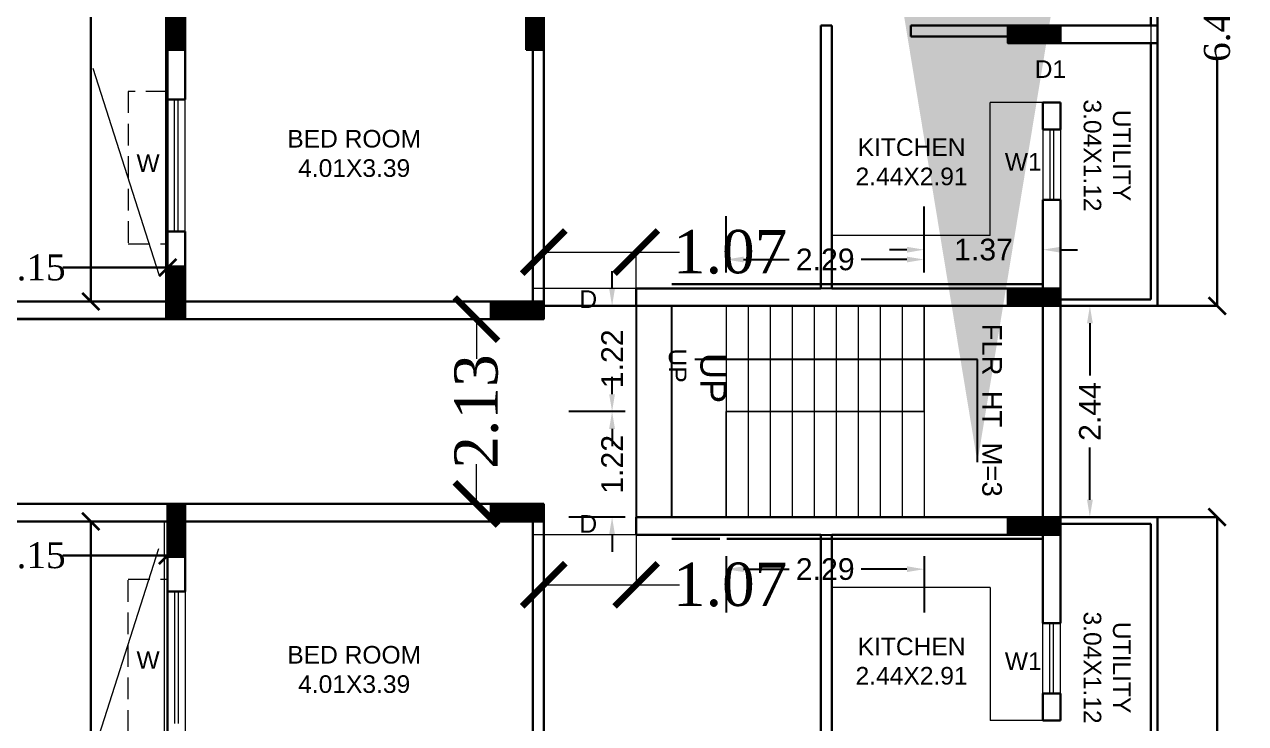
# Model space of a CAD drawing. Header units: metres. Extents: x 0 to 63445, y 32361 to 32804.
# Drawn here: x 63221.19 to 63235.29, y 32631.1 to 32639.18 of the extents above; entities that cross this region are included whole.
import ezdxf

# ---------------------------------------------------------------- set-up
doc = ezdxf.new("R2010")
doc.units = ezdxf.units.M
doc.header["$MEASUREMENT"] = 0
doc.header["$PDMODE"] = 34
doc.header["$PDSIZE"] = -10
for name, pattern in [('CONTINULUS', [0]), ('DASHED', [0.75, 0.5, -0.25]), ('DASHED2', [0.375, 0.25, -0.125])]:
    doc.linetypes.add(name, pattern=pattern)
doc.layers.get('0').update_dxf_attribs({"lineweight": 25})
for name, color, linetype, lineweight in [('BLK_1_FLR_4_BLT_UP_AREA', 14, 'DASHED', 9), ('BLK_1_FLR_4_BLT_UP_AREA_DEDUCT', 41, 'DASHED', 9), ('BLK_1_FLR_4_EXIT_WIDTH_DOOR', 7, 'Continuous', 0), ('BLK_1_FLR_4_EXIT_WIDTH_STAIR', 7, 'Continuous', 0), ('BLK_1_FLR_4_STAIR_2_FLIGHT_1', 7, 'Continuous', 0), ('BLK_1_FLR_4_STAIR_2_FLIGHT_2', 7, 'Continuous', 0), ('BLK_1_FLR_4_STAIR_2_LANDING_1', 7, 'Continuous', 0), ('BLK_1_FLR_4_UNITFA', 7, 'Continuous', 0), ('COLUMN', 1, 'Continuous', 30), ('elev', 252, 'Continuous', 20), ('hatch', 251, 'Continuous', 20), ('STEPS', 114, 'Continuous', 20), ('TEXT-2', 65, 'Continuous', 18), ('wall', 7, 'Continuous', 30), ('window', 154, 'Continuous', 9)]:
    doc.layers.add(name, color=color, linetype=linetype, lineweight=lineweight)
doc.layers.add('BLK_1_FLR_4_STAIR_2', color=7, linetype='Continuous', true_color=0xffffff, plot=False)
doc.layers.add('text', color=65, linetype='Continuous')
doc.styles.add('AutoDCRFont', font='arial.ttf')
doc.styles.add('PreDCRFont', font='arial.ttf', dxfattribs={"height": 0.25})
doc.styles.add('small int', font='arial.ttf', dxfattribs={"height": 18})
doc.styles.get("Standard").update_dxf_attribs({"font": 'arial.ttf', "height": 0.4})
doc.styles.add('style2', font='arial.ttf', dxfattribs={"height": 0.25})
doc.styles.add('TNR', font='times.ttf', dxfattribs={"height": 0.5})
doc.dimstyles.new('ARCHANA', dxfattribs={"dimscale": 0, "dimtxt": 0.5, "dimasz": 0.5, "dimexe": 0, "dimexo": 0, "dimgap": 0, "dimtad": 0, "dimzin": 0, "dimdsep": 46, "dimtxsty": 'TNR', "dimblk": 'ARCHTICK', "dimcen": 0.09, "dimclrd": 36, "dimclre": 36, "dimclrt": 7, "dimadec": 0, "dimazin": 0, "dimtfac": 1, "dimtofl": 0, "dimtmove": 0, "dimatfit": 3, "dimldrblk": 'ARCHTICK', "dimfxl": 1, "dimfrac": 2, "dimtolj": 1, "dimtzin": 0, "dimlwd": -1, "dimlwe": -1, "dimarcsym": 0})
doc.dimstyles.new('Copy of Standard2', dxfattribs={"dimtxt": 0.25, "dimasz": 0.2, "dimexe": 0.5, "dimexo": 0.3, "dimgap": 0.09, "dimtad": 0, "dimtoh": 1, "dimzin": 0, "dimdsep": 46, "dimtxsty": 'PreDCRFont', "dimcen": 0.025, "dimdle": 0.1, "dimadec": 0, "dimazin": 0, "dimtfac": 1, "dimtofl": 0, "dimtmove": 2, "dimatfit": 3, "dimfxl": 0.18, "dimtolj": 1, "dimtzin": 0, "dimarcsym": 0})
doc.dimstyles.new('STD', dxfattribs={"dimtxt": 10, "dimasz": 10, "dimexe": 0, "dimexo": 0, "dimgap": 0.09, "dimtad": 0, "dimdec": 0, "dimzin": 0, "dimdsep": 46, "dimlunit": 4, "dimtxsty": 'small int', "dimcen": 0.09, "dimclrd": 75, "dimclre": 75, "dimadec": 0, "dimazin": 0, "dimtfac": 1, "dimtdec": 0, "dimtofl": 0, "dimtmove": 0, "dimatfit": 3, "dimfxl": 1, "dimtolj": 1, "dimtzin": 0, "dimarcsym": 0})

# ---------------------------------------------------------------- blocks, each defined once
blk = doc.blocks.new('*D445')
at = {"layer": 'BLK_1_FLR_4_STAIR_2_FLIGHT_1', "color": 0, "linetype": 'Continuous', "lineweight": -2, "transparency": 16777216}
for p, q in [((63229.296, 32636.31), (63229.296, 32636.96)), ((63231.582, 32636.31), (63231.582, 32636.96)), ((63229.496, 32636.46), (63230.022, 32636.46)), ((63231.382, 32636.46), (63230.856, 32636.46))]:
    blk.add_line(p, q, dxfattribs=at)
at = {"layer": 'BLK_1_FLR_4_STAIR_2_FLIGHT_1', "color": 0, "linetype": 'Continuous', "transparency": 16777216}
for points in [[(63229.496, 32636.494), (63229.496, 32636.427), (63229.296, 32636.46)], [(63231.382, 32636.494), (63231.382, 32636.427), (63231.582, 32636.46)]]:
    blk.add_solid(points, dxfattribs=at)
at = {"layer": 'Defpoints', "color": 0, "linetype": 'Continuous', "transparency": 16777216}
for p in [(63229.296, 32636.46), (63229.296, 32635.924), (63231.582, 32635.924)]:
    blk.add_point(p, dxfattribs=at)
at = {"layer": 'BLK_1_FLR_4_STAIR_2_FLIGHT_1', "color": 0, "linetype": 'Continuous', "transparency": 16777216, "insert": (63230.439, 32636.46), "char_height": 0.25, "attachment_point": 5, "style": 'PreDCRFont'}
blk.add_mtext('\\A1;2.29', dxfattribs=at)
blk = doc.blocks.new('*D446')
at = {"layer": 'BLK_1_FLR_4_STAIR_2_FLIGHT_1', "color": 0, "linetype": 'Continuous', "lineweight": -2, "transparency": 16777216}
for p, q in [((63227.977, 32636.124), (63227.977, 32636.324)), ((63228.127, 32635.924), (63227.477, 32635.924)), ((63228.127, 32634.705), (63227.477, 32634.705)), ((63227.977, 32634.505), (63227.977, 32634.305))]:
    blk.add_line(p, q, dxfattribs=at)
at = {"layer": 'BLK_1_FLR_4_STAIR_2_FLIGHT_1', "color": 0, "linetype": 'Continuous', "transparency": 16777216}
for points in [[(63227.943, 32636.124), (63228.01, 32636.124), (63227.977, 32635.924)], [(63227.943, 32634.505), (63228.01, 32634.505), (63227.977, 32634.705)]]:
    blk.add_solid(points, dxfattribs=at)
at = {"layer": 'Defpoints', "color": 0, "linetype": 'Continuous', "transparency": 16777216}
for p in [(63229.296, 32635.924), (63227.977, 32634.705), (63229.296, 32634.705)]:
    blk.add_point(p, dxfattribs=at)
at = {"layer": 'BLK_1_FLR_4_STAIR_2_FLIGHT_1', "color": 0, "linetype": 'Continuous', "transparency": 16777216, "insert": (63227.977, 32635.314), "char_height": 0.25, "attachment_point": 5, "rotation": 90, "style": 'PreDCRFont'}
blk.add_mtext('\\A1;1.22', dxfattribs=at)
blk = doc.blocks.new('*D447')
at = {"layer": 'BLK_1_FLR_4_STAIR_2_FLIGHT_2', "color": 0, "linetype": 'Continuous', "lineweight": -2, "transparency": 16777216}
for p, q in [((63229.296, 32633.034), (63229.296, 32632.384)), ((63231.582, 32633.034), (63231.582, 32632.384)), ((63229.496, 32632.884), (63230.022, 32632.884)), ((63231.382, 32632.884), (63230.856, 32632.884))]:
    blk.add_line(p, q, dxfattribs=at)
at = {"layer": 'BLK_1_FLR_4_STAIR_2_FLIGHT_2', "color": 0, "linetype": 'Continuous', "transparency": 16777216}
for points in [[(63229.496, 32632.918), (63229.496, 32632.851), (63229.296, 32632.884)], [(63231.382, 32632.918), (63231.382, 32632.851), (63231.582, 32632.884)]]:
    blk.add_solid(points, dxfattribs=at)
at = {"layer": 'Defpoints', "color": 0, "linetype": 'Continuous', "transparency": 16777216}
for p in [(63229.296, 32633.486), (63231.582, 32633.486), (63229.296, 32632.884)]:
    blk.add_point(p, dxfattribs=at)
at = {"layer": 'BLK_1_FLR_4_STAIR_2_FLIGHT_2', "color": 0, "linetype": 'Continuous', "transparency": 16777216, "insert": (63230.439, 32632.884), "char_height": 0.25, "attachment_point": 5, "style": 'PreDCRFont'}
blk.add_mtext('\\A1;2.29', dxfattribs=at)
blk = doc.blocks.new('*D448')
at = {"layer": 'BLK_1_FLR_4_STAIR_2_FLIGHT_2', "color": 0, "linetype": 'Continuous', "lineweight": -2, "transparency": 16777216}
for p, q in [((63227.977, 32634.905), (63227.977, 32635.105)), ((63228.127, 32634.705), (63227.477, 32634.705)), ((63228.127, 32633.486), (63227.477, 32633.486)), ((63227.977, 32633.286), (63227.977, 32633.086))]:
    blk.add_line(p, q, dxfattribs=at)
at = {"layer": 'BLK_1_FLR_4_STAIR_2_FLIGHT_2', "color": 0, "linetype": 'Continuous', "transparency": 16777216}
for points in [[(63227.943, 32634.905), (63228.01, 32634.905), (63227.977, 32634.705)], [(63227.943, 32633.286), (63228.01, 32633.286), (63227.977, 32633.486)]]:
    blk.add_solid(points, dxfattribs=at)
at = {"layer": 'Defpoints', "color": 0, "linetype": 'Continuous', "transparency": 16777216}
for p in [(63229.296, 32634.705), (63227.977, 32633.486), (63228.696, 32633.486)]:
    blk.add_point(p, dxfattribs=at)
at = {"layer": 'BLK_1_FLR_4_STAIR_2_FLIGHT_2', "color": 0, "linetype": 'Continuous', "transparency": 16777216, "insert": (63227.977, 32634.095), "char_height": 0.25, "attachment_point": 5, "rotation": 90, "style": 'PreDCRFont'}
blk.add_mtext('\\A1;1.22', dxfattribs=at)
blk = doc.blocks.new('*D449')
at = {"layer": 'BLK_1_FLR_4_STAIR_2_LANDING_1', "color": 0, "lineweight": -2, "transparency": 16777216}
for p, q in [((63231.582, 32636.424), (63231.582, 32637.074)), ((63232.954, 32636.424), (63232.954, 32637.074)), ((63231.382, 32636.574), (63231.182, 32636.574)), ((63233.154, 32636.574), (63233.354, 32636.574))]:
    blk.add_line(p, q, dxfattribs=at)
at = {"layer": 'BLK_1_FLR_4_STAIR_2_LANDING_1', "color": 0, "transparency": 16777216}
for points in [[(63231.382, 32636.607), (63231.382, 32636.54), (63231.582, 32636.574)], [(63233.154, 32636.607), (63233.154, 32636.54), (63232.954, 32636.574)]]:
    blk.add_solid(points, dxfattribs=at)
at = {"layer": 'Defpoints', "color": 0, "transparency": 16777216}
for p in [(63232.954, 32636.574), (63231.582, 32635.924), (63232.954, 32635.924)]:
    blk.add_point(p, dxfattribs=at)
at = {"layer": 'BLK_1_FLR_4_STAIR_2_LANDING_1', "color": 0, "transparency": 16777216, "insert": (63232.268, 32636.574), "char_height": 0.25, "attachment_point": 5, "style": 'PreDCRFont'}
blk.add_mtext('\\A1;1.37', dxfattribs=at)
blk = doc.blocks.new('*D450')
at = {"layer": 'BLK_1_FLR_4_STAIR_2_LANDING_1', "color": 0, "lineweight": -2, "transparency": 16777216}
for p, q in [((63233.346, 32635.924), (63233.996, 32635.924)), ((63233.496, 32635.724), (63233.496, 32635.121)), ((63233.496, 32633.686), (63233.496, 32634.289)), ((63233.346, 32633.486), (63233.996, 32633.486))]:
    blk.add_line(p, q, dxfattribs=at)
at = {"layer": 'BLK_1_FLR_4_STAIR_2_LANDING_1', "color": 0, "transparency": 16777216}
for points in [[(63233.463, 32635.724), (63233.53, 32635.724), (63233.496, 32635.924)], [(63233.463, 32633.686), (63233.53, 32633.686), (63233.496, 32633.486)]]:
    blk.add_solid(points, dxfattribs=at)
at = {"layer": 'Defpoints', "color": 0, "transparency": 16777216}
for p in [(63232.954, 32635.924), (63232.954, 32633.486), (63233.496, 32633.486)]:
    blk.add_point(p, dxfattribs=at)
at = {"layer": 'BLK_1_FLR_4_STAIR_2_LANDING_1', "color": 0, "transparency": 16777216, "insert": (63233.496, 32634.705), "char_height": 0.25, "attachment_point": 5, "rotation": 90, "style": 'PreDCRFont'}
blk.add_mtext('\\A1;2.44', dxfattribs=at)
blk = doc.blocks.new('A$C7D115503')
at = {"layer": 'COLUMN', "ltscale": 3}
h = blk.add_hatch(dxfattribs=at)
h.set_pattern_fill('ANSI31', color=256, style=0)
h.paths.add_polyline_path([(-14.36, -11.59), (-6.36, -11.59), (-6.36, 12.41), (-14.36, 12.41)])
at = {"layer": 'COLUMN', "ltscale": 0.05}
for p, q in [((-14.36, 12.41), (-6.36, 12.41)), ((-14.36, 12.41), (-14.36, -11.59)), ((-6.36, 12.41), (-6.36, -11.59)), ((-6.36, -11.59), (-14.36, -11.59))]:
    blk.add_line(p, q, dxfattribs=at)
blk = doc.blocks.new('_ArchTick')
at = {"color": 0, "linetype": 'ByBlock', "const_width": 0.15}
blk.add_lwpolyline([(-0.5, -0.5), (0.5, 0.5)], dxfattribs=at)
blk = doc.blocks.new('*D684')
at = {"layer": 'Defpoints', "color": 0, "ltscale": 0.5, "transparency": 16777216}
for p in [(63219.694, 32636.367), (63219.694, 32635.975), (63222.843, 32635.975)]:
    blk.add_point(p, dxfattribs=at)
at = {"layer": 'wall', "color": 36, "ltscale": 0.5, "transparency": 16777216}
for p, q in [((63219.694, 32635.975), (63219.694, 32636.367)), ((63219.694, 32636.367), (63220.904, 32636.367)), ((63222.843, 32636.367), (63221.632, 32636.367)), ((63222.843, 32635.975), (63222.843, 32636.367))]:
    blk.add_line(p, q, dxfattribs=at)
at = {"layer": 'wall', "color": 36, "ltscale": 0.5, "transparency": 16777216, "xscale": 0.2, "yscale": 0.2, "zscale": 0.2, "rotation": 180}
blk.add_blockref('_ArchTick', (63219.694, 32636.367), dxfattribs=at)
at = {"layer": 'wall', "color": 36, "ltscale": 0.5, "transparency": 16777216, "xscale": 0.2, "yscale": 0.2, "zscale": 0.2}
blk.add_blockref('_ArchTick', (63222.843, 32636.367), dxfattribs=at)
at = {"layer": 'wall', "color": 7, "ltscale": 0.5, "transparency": 16777216, "insert": (63221.268, 32636.367), "char_height": 0.5, "attachment_point": 5, "style": 'TNR'}
blk.add_mtext('\\A1;{\\H0.6x;3.15}', dxfattribs=at)
blk = doc.blocks.new('*D685')
at = {"layer": 'Defpoints', "color": 0, "ltscale": 0.5, "transparency": 16777216}
for p in [(63221.955, 32645.814), (63222.843, 32645.814), (63222.843, 32635.975)]:
    blk.add_point(p, dxfattribs=at)
at = {"layer": 'wall', "color": 36, "ltscale": 0.5, "transparency": 16777216}
for p, q in [((63222.843, 32645.814), (63221.955, 32645.814)), ((63221.955, 32645.814), (63221.955, 32641.265)), ((63221.955, 32635.975), (63221.955, 32640.523)), ((63222.843, 32635.975), (63221.955, 32635.975))]:
    blk.add_line(p, q, dxfattribs=at)
at = {"layer": 'wall', "color": 36, "ltscale": 0.5, "transparency": 16777216, "xscale": 0.2, "yscale": 0.2, "zscale": 0.2}
for p, rotation in [((63221.955, 32645.814), 90), ((63221.955, 32635.975), 270)]:
    blk.add_blockref('_ArchTick', p, dxfattribs=dict(at, rotation=rotation))
at = {"layer": 'wall', "color": 7, "ltscale": 0.5, "transparency": 16777216, "insert": (63221.955, 32640.894), "char_height": 0.5, "attachment_point": 5, "rotation": 90, "style": 'TNR'}
blk.add_mtext('\\A1;{\\H0.6x;9.84}', dxfattribs=at)
blk = doc.blocks.new('*D642')
at = {"layer": 'Defpoints', "color": 0, "ltscale": 0.5, "transparency": 16777216}
for p in [(63234.251, 32642.355), (63234.967, 32642.355), (63234.251, 32635.924)]:
    blk.add_point(p, dxfattribs=at)
at = {"layer": 'wall', "color": 36, "ltscale": 0.5, "transparency": 16777216}
for p, q in [((63234.251, 32642.355), (63234.967, 32642.355)), ((63234.967, 32642.355), (63234.967, 32639.499)), ((63234.967, 32635.924), (63234.967, 32638.78)), ((63234.251, 32635.924), (63234.967, 32635.924))]:
    blk.add_line(p, q, dxfattribs=at)
at = {"layer": 'wall', "color": 36, "ltscale": 0.5, "transparency": 16777216, "xscale": 0.2, "yscale": 0.2, "zscale": 0.2}
for p, rotation in [((63234.967, 32642.355), 90), ((63234.967, 32635.924), 270)]:
    blk.add_blockref('_ArchTick', p, dxfattribs=dict(at, rotation=rotation))
at = {"layer": 'wall', "color": 7, "ltscale": 0.5, "transparency": 16777216, "insert": (63234.967, 32639.139), "char_height": 0.5, "attachment_point": 5, "rotation": 90, "style": 'TNR'}
blk.add_mtext('\\A1;{\\H0.6x;6.43}', dxfattribs=at)
blk = doc.blocks.new('*D662')
at = {"layer": 'Defpoints', "color": 0, "ltscale": 0.5, "transparency": 16777216}
for p in [(63219.694, 32633.435), (63222.843, 32633.435), (63219.694, 32633.043)]:
    blk.add_point(p, dxfattribs=at)
at = {"layer": 'wall', "color": 36, "ltscale": 0.5, "transparency": 16777216}
for p, q in [((63219.694, 32633.435), (63219.694, 32633.043)), ((63222.843, 32633.435), (63222.843, 32633.043)), ((63219.694, 32633.043), (63220.904, 32633.043)), ((63222.843, 32633.043), (63221.632, 32633.043))]:
    blk.add_line(p, q, dxfattribs=at)
at = {"layer": 'wall', "color": 36, "ltscale": 0.5, "transparency": 16777216, "xscale": 0.2, "yscale": 0.2, "zscale": 0.2, "rotation": 180}
blk.add_blockref('_ArchTick', (63219.694, 32633.043), dxfattribs=at)
at = {"layer": 'wall', "color": 36, "ltscale": 0.5, "transparency": 16777216, "xscale": 0.2, "yscale": 0.2, "zscale": 0.2}
blk.add_blockref('_ArchTick', (63222.843, 32633.043), dxfattribs=at)
at = {"layer": 'wall', "color": 7, "ltscale": 0.5, "transparency": 16777216, "insert": (63221.268, 32633.043), "char_height": 0.5, "attachment_point": 5, "style": 'TNR'}
blk.add_mtext('\\A1;{\\H0.6x;3.15}', dxfattribs=at)
blk = doc.blocks.new('*D663')
at = {"layer": 'Defpoints', "color": 0, "ltscale": 0.5, "transparency": 16777216}
for p in [(63222.843, 32633.435), (63221.955, 32623.596), (63222.843, 32623.596)]:
    blk.add_point(p, dxfattribs=at)
at = {"layer": 'wall', "color": 36, "ltscale": 0.5, "transparency": 16777216}
for p, q in [((63222.843, 32633.435), (63221.955, 32633.435)), ((63221.955, 32633.435), (63221.955, 32628.887)), ((63221.955, 32623.596), (63221.955, 32628.144)), ((63222.843, 32623.596), (63221.955, 32623.596))]:
    blk.add_line(p, q, dxfattribs=at)
at = {"layer": 'wall', "color": 36, "ltscale": 0.5, "transparency": 16777216, "xscale": 0.2, "yscale": 0.2, "zscale": 0.2}
for p, rotation in [((63221.955, 32633.435), 90), ((63221.955, 32623.596), 270)]:
    blk.add_blockref('_ArchTick', p, dxfattribs=dict(at, rotation=rotation))
at = {"layer": 'wall', "color": 7, "ltscale": 0.5, "transparency": 16777216, "insert": (63221.955, 32628.515), "char_height": 0.5, "attachment_point": 5, "rotation": 90, "style": 'TNR'}
blk.add_mtext('\\A1;{\\H0.6x;9.84}', dxfattribs=at)
blk = doc.blocks.new('*D665')
at = {"layer": 'Defpoints', "color": 0, "ltscale": 0.5, "transparency": 16777216}
for p in [(63234.251, 32633.486), (63234.251, 32627.055), (63234.967, 32627.055)]:
    blk.add_point(p, dxfattribs=at)
at = {"layer": 'wall', "color": 36, "ltscale": 0.5, "transparency": 16777216}
for p, q in [((63234.251, 32633.486), (63234.967, 32633.486)), ((63234.967, 32633.486), (63234.967, 32630.63)), ((63234.967, 32627.055), (63234.967, 32629.911)), ((63234.251, 32627.055), (63234.967, 32627.055))]:
    blk.add_line(p, q, dxfattribs=at)
at = {"layer": 'wall', "color": 36, "ltscale": 0.5, "transparency": 16777216, "xscale": 0.2, "yscale": 0.2, "zscale": 0.2}
for p, rotation in [((63234.967, 32633.486), 90), ((63234.967, 32627.055), 270)]:
    blk.add_blockref('_ArchTick', p, dxfattribs=dict(at, rotation=rotation))
at = {"layer": 'wall', "color": 7, "ltscale": 0.5, "transparency": 16777216, "insert": (63234.967, 32630.27), "char_height": 0.5, "attachment_point": 5, "rotation": 90, "style": 'TNR'}
blk.add_mtext('\\A1;{\\H0.6x;6.43}', dxfattribs=at)
blk = doc.blocks.new('*D968')
at = {"layer": 'BLK_1_FLR_4_EXIT_WIDTH_STAIR', "color": 36, "ltscale": 0.5, "transparency": 16777216}
for p, q in [((63225.75, 32635.772), (63226.41, 32635.772)), ((63226.41, 32635.772), (63226.41, 32635.312)), ((63226.41, 32633.638), (63226.41, 32634.097)), ((63225.75, 32633.638), (63226.41, 32633.638))]:
    blk.add_line(p, q, dxfattribs=at)
at = {"layer": 'Defpoints', "color": 0, "ltscale": 0.5, "transparency": 16777216}
for p in [(63225.75, 32635.772), (63226.41, 32635.772), (63225.75, 32633.638)]:
    blk.add_point(p, dxfattribs=at)
at = {"layer": 'BLK_1_FLR_4_EXIT_WIDTH_STAIR', "color": 36, "ltscale": 0.5, "transparency": 16777216, "xscale": 0.5, "yscale": 0.5, "zscale": 0.5}
for p, rotation in [((63226.41, 32635.772), 90), ((63226.41, 32633.638), 270)]:
    blk.add_blockref('_ArchTick', p, dxfattribs=dict(at, rotation=rotation))
at = {"layer": 'BLK_1_FLR_4_EXIT_WIDTH_STAIR', "color": 7, "ltscale": 0.5, "transparency": 16777216, "insert": (63226.41, 32634.705), "char_height": 0.5, "attachment_point": 5, "rotation": 90, "style": 'TNR'}
blk.add_mtext('\\A1;2.13', dxfattribs=at)
blk = doc.blocks.new('*D1024')
at = {"layer": 'BLK_1_FLR_4_EXIT_WIDTH_DOOR', "color": 36, "ltscale": 0.5, "transparency": 16777216}
for p, q in [((63227.188, 32635.772), (63227.188, 32636.546)), ((63227.188, 32636.546), (63228.255, 32636.546)), ((63228.255, 32635.772), (63228.255, 32636.546)), ((63228.255, 32636.546), (63228.755, 32636.546))]:
    blk.add_line(p, q, dxfattribs=at)
at = {"layer": 'Defpoints', "color": 0, "ltscale": 0.5, "transparency": 16777216}
for p in [(63228.255, 32636.546), (63227.188, 32635.772), (63228.255, 32635.772)]:
    blk.add_point(p, dxfattribs=at)
at = {"layer": 'BLK_1_FLR_4_EXIT_WIDTH_DOOR', "color": 36, "ltscale": 0.5, "transparency": 16777216, "xscale": 0.5, "yscale": 0.5, "zscale": 0.5, "rotation": 180}
blk.add_blockref('_ArchTick', (63227.188, 32636.546), dxfattribs=at)
at = {"layer": 'BLK_1_FLR_4_EXIT_WIDTH_DOOR', "color": 36, "ltscale": 0.5, "transparency": 16777216, "xscale": 0.5, "yscale": 0.5, "zscale": 0.5}
blk.add_blockref('_ArchTick', (63228.255, 32636.546), dxfattribs=at)
at = {"layer": 'BLK_1_FLR_4_EXIT_WIDTH_DOOR', "color": 7, "ltscale": 0.5, "transparency": 16777216, "insert": (63229.341, 32636.546), "char_height": 0.5, "attachment_point": 5, "style": 'TNR'}
blk.add_mtext('\\A1;1.07', dxfattribs=at)
blk = doc.blocks.new('*D1025')
at = {"layer": 'BLK_1_FLR_4_EXIT_WIDTH_DOOR', "color": 36, "ltscale": 0.5, "transparency": 16777216}
for p, q in [((63227.188, 32633.638), (63227.188, 32632.704)), ((63228.255, 32633.638), (63228.255, 32632.704)), ((63227.188, 32632.704), (63228.255, 32632.704)), ((63228.255, 32632.704), (63228.755, 32632.704))]:
    blk.add_line(p, q, dxfattribs=at)
at = {"layer": 'Defpoints', "color": 0, "ltscale": 0.5, "transparency": 16777216}
for p in [(63227.188, 32633.638), (63228.255, 32633.638), (63228.255, 32632.704)]:
    blk.add_point(p, dxfattribs=at)
at = {"layer": 'BLK_1_FLR_4_EXIT_WIDTH_DOOR', "color": 36, "ltscale": 0.5, "transparency": 16777216, "xscale": 0.5, "yscale": 0.5, "zscale": 0.5, "rotation": 180}
blk.add_blockref('_ArchTick', (63227.188, 32632.704), dxfattribs=at)
at = {"layer": 'BLK_1_FLR_4_EXIT_WIDTH_DOOR', "color": 36, "ltscale": 0.5, "transparency": 16777216, "xscale": 0.5, "yscale": 0.5, "zscale": 0.5}
blk.add_blockref('_ArchTick', (63228.255, 32632.704), dxfattribs=at)
at = {"layer": 'BLK_1_FLR_4_EXIT_WIDTH_DOOR', "color": 7, "ltscale": 0.5, "transparency": 16777216, "insert": (63229.341, 32632.704), "char_height": 0.5, "attachment_point": 5, "style": 'TNR'}
blk.add_mtext('\\A1;1.07', dxfattribs=at)

msp = doc.modelspace()

# ---------------------------------------------------------------- linework, layer by layer
at = {"layer": 'BLK_1_FLR_4_BLT_UP_AREA', "color": 14, "linetype": 'CONTINULUS', "ltscale": 0.05}
msp.add_lwpolyline([(63170.8973, 32623.5961), (63233.1569, 32623.5961), (63233.1569, 32625.205), (63233.7665, 32625.205), (63233.7665, 32627.055), (63234.2761, 32627.055), (63234.2761, 32633.4856), (63233.1569, 32633.4856), (63233.1569, 32635.9241), (63234.2761, 32635.9241), (63234.2761, 32642.3547), (63233.7665, 32642.3547), (63233.7665, 32644.2047), (63233.1569, 32644.2047), (63233.1569, 32645.8136), (63170.8973, 32645.8136)], dxfattribs=at)
at = {"layer": 'BLK_1_FLR_4_BLT_UP_AREA_DEDUCT', "color": 14, "linetype": 'Continuous'}
for points in [[(63222.8197, 32635.7776), (63219.6711, 32635.7776), (63219.6711, 32645.8195), (63222.8197, 32645.8195)], [(63222.802, 32623.602), (63219.6535, 32623.602), (63219.6535, 32633.4348), (63222.802, 32633.4348)]]:
    msp.add_lwpolyline(points, close=True, dxfattribs=at)
at = {"layer": 'BLK_1_FLR_4_STAIR_2'}
msp.add_lwpolyline([(63228.2545, 32636.1273), (63228.2545, 32633.2824), (63233.1569, 32633.2824), (63233.1569, 32636.1273)], close=True, dxfattribs=at)
at = {"layer": 'BLK_1_FLR_4_STAIR_2_FLIGHT_1', "color": 3}
for p, q in [((63229.296, 32635.9241), (63229.296, 32634.7049)), ((63229.55, 32635.9241), (63229.55, 32634.7049)), ((63229.804, 32635.9241), (63229.804, 32634.7049)), ((63230.058, 32635.9241), (63230.058, 32634.7049)), ((63230.312, 32635.9241), (63230.312, 32634.7049)), ((63230.566, 32635.9241), (63230.566, 32634.7049)), ((63230.82, 32635.9241), (63230.82, 32634.7049)), ((63231.074, 32635.9241), (63231.074, 32634.7049)), ((63231.328, 32635.9241), (63231.328, 32634.7049)), ((63231.582, 32635.9241), (63231.582, 32634.7049))]:
    msp.add_line(p, q, dxfattribs=at)
at = {"layer": 'BLK_1_FLR_4_STAIR_2_FLIGHT_1'}
msp.add_lwpolyline([(63229.296, 32635.9241), (63229.296, 32634.7049), (63231.582, 32634.7049), (63231.582, 32635.9241)], close=True, dxfattribs=at)
at = {"layer": 'BLK_1_FLR_4_STAIR_2_FLIGHT_2', "color": 3}
for p, q in [((63229.296, 32634.7049), (63229.296, 32633.4856)), ((63229.55, 32634.7049), (63229.55, 32633.4856)), ((63229.804, 32634.7049), (63229.804, 32633.4856)), ((63230.058, 32634.7049), (63230.058, 32633.4856)), ((63230.312, 32634.7049), (63230.312, 32633.4856)), ((63230.566, 32634.7049), (63230.566, 32633.4856)), ((63230.82, 32634.7049), (63230.82, 32633.4856)), ((63231.074, 32634.7049), (63231.074, 32633.4856)), ((63231.328, 32634.7049), (63231.328, 32633.4856)), ((63231.582, 32634.7049), (63231.582, 32633.4856))]:
    msp.add_line(p, q, dxfattribs=at)
at = {"layer": 'BLK_1_FLR_4_STAIR_2_FLIGHT_2'}
msp.add_lwpolyline([(63229.296, 32633.4856), (63229.296, 32634.7049), (63231.582, 32634.7049), (63231.582, 32633.4856)], close=True, dxfattribs=at)
at = {"layer": 'BLK_1_FLR_4_STAIR_2_LANDING_1'}
msp.add_lwpolyline([(63231.582, 32635.9241), (63231.582, 32633.4856), (63232.9537, 32633.4856), (63232.9537, 32635.9241)], close=True, dxfattribs=at)
at = {"layer": 'BLK_1_FLR_4_UNITFA', "color": 3, "ltscale": 0.5}
for points in [[(63234.1999, 32636.0003), (63233.1569, 32636.0003), (63233.1569, 32636.1273), (63227.0607, 32636.1273), (63227.0607, 32635.9749), (63223.0458, 32635.9749), (63223.0458, 32645.6104), (63232.9537, 32645.6104), (63232.9537, 32644.0015), (63233.5642, 32644.0015), (63233.5633, 32642.2235), (63234.1999, 32642.2235), (63234.1999, 32636.0003)], [(63234.1999, 32633.4094), (63233.1569, 32633.4094), (63233.1569, 32633.2824), (63227.0607, 32633.2824), (63227.0607, 32633.4348), (63223.0458, 32633.4348), (63223.0458, 32623.7993), (63232.9537, 32623.7993), (63232.9537, 32625.4082), (63233.5642, 32625.4082), (63233.5633, 32627.1862), (63234.1999, 32627.1862), (63234.1999, 32633.4094)]]:
    msp.add_lwpolyline(points, close=True, dxfattribs=at)
at = {"layer": 'elev', "ltscale": 0.05}
for p, q in [((63232.344, 32636.7369), (63232.344, 32638.2737)), ((63232.9537, 32638.2737), (63232.344, 32638.2737)), ((63232.344, 32636.7369), (63230.5152, 32636.7369)), ((63232.344, 32632.6728), (63230.5152, 32632.6728)), ((63232.344, 32632.6728), (63232.344, 32631.1361)), ((63232.9537, 32631.1361), (63232.344, 32631.1361))]:
    msp.add_line(p, q, dxfattribs=at)
at = {"layer": 'hatch', "linetype": 'DASHED2', "ltscale": 10}
for p, q in [((63219.694, 32645.8125), (63222.8426, 32635.9749)), ((63219.694, 32623.5972), (63222.8426, 32633.4348))]:
    msp.add_line(p, q, dxfattribs=at)
at = {"layer": 'STEPS'}
for p, q in [((63229.296, 32635.9241), (63229.296, 32633.4856)), ((63229.55, 32635.9241), (63229.55, 32633.4856)), ((63229.804, 32635.9241), (63229.804, 32633.4856)), ((63230.058, 32635.9241), (63230.058, 32633.4856)), ((63230.312, 32635.9241), (63230.312, 32633.4856)), ((63230.566, 32635.9241), (63230.566, 32633.4856)), ((63230.82, 32635.9241), (63230.82, 32633.4856)), ((63231.074, 32635.9241), (63231.074, 32633.4856)), ((63231.328, 32635.9241), (63231.328, 32633.4856)), ((63231.582, 32635.9241), (63231.582, 32633.4856)), ((63231.582, 32634.7049), (63229.296, 32634.7049))]:
    msp.add_line(p, q, dxfattribs=at)
at = {"layer": 'text', "linetype": 'Continuous'}
msp.add_line((63228.6685, 32633.4856), (63228.6685, 32635.9241), dxfattribs=at)
at = {"layer": 'wall', "ltscale": 0.05}
for p, q in [((63234.2761, 32639.1627), (63234.2761, 32642.3547)), ((63234.1999, 32639.1627), (63234.1999, 32642.2785)), ((63222.8426, 32638.3089), (63222.8426, 32639.989)), ((63223.0458, 32638.3089), (63223.0458, 32639.3659)), ((63227.0607, 32635.9749), (63227.0607, 32639.1119)), ((63227.1877, 32635.7717), (63227.1877, 32639.1119)), ((63230.3882, 32636.1273), (63230.3882, 32639.1627)), ((63230.3882, 32639.1627), (63230.5152, 32639.1627)), ((63230.3882, 32639.1627), (63230.5152, 32639.1627)), ((63230.5152, 32636.1273), (63230.5152, 32639.1627)), ((63231.4296, 32639.0357), (63231.4296, 32639.1627)), ((63231.4296, 32639.1627), (63232.9537, 32639.1627)), ((63231.4296, 32639.1627), (63233.1569, 32639.1627)), ((63233.1569, 32638.9595), (63233.1569, 32639.1627)), ((63233.1569, 32639.1627), (63233.1569, 32638.9595)), ((63231.4296, 32639.0357), (63232.9537, 32639.0357)), ((63231.4296, 32639.0357), (63232.9537, 32639.0357)), ((63232.9537, 32638.9595), (63232.9537, 32639.0357)), ((63234.1999, 32636.0003), (63234.1999, 32638.9595)), ((63234.2761, 32635.9241), (63234.2761, 32638.9595)), ((63232.9537, 32638.2737), (63233.1569, 32638.2737)), ((63232.9537, 32637.9619), (63232.9537, 32638.2737)), ((63233.1569, 32637.9619), (63233.1569, 32638.2737)), ((63233.1569, 32638.2737), (63233.1569, 32637.9619)), ((63232.9537, 32636.1273), (63232.9537, 32637.1499)), ((63233.1569, 32637.1499), (63233.1569, 32635.9241)), ((63222.8426, 32636.3813), (63222.8426, 32636.7848)), ((63223.0458, 32636.3813), (63223.0458, 32636.7848)), ((63228.2545, 32635.9241), (63228.2545, 32636.1273)), ((63230.3882, 32636.1273), (63228.2545, 32636.1273)), ((63229.4992, 32636.1273), (63229.4992, 32636.1273)), ((63232.9537, 32636.1273), (63230.5152, 32636.1273)), ((63228.2545, 32635.9241), (63232.9537, 32635.9241)), ((63232.9537, 32635.9241), (63228.2545, 32635.9241)), ((63227.1877, 32633.638), (63227.1877, 32630.2978)), ((63227.0607, 32633.4348), (63227.0607, 32630.2978)), ((63228.2545, 32633.4856), (63232.9537, 32633.4856)), ((63228.2545, 32633.4856), (63228.2545, 32633.2824)), ((63232.9537, 32633.4856), (63228.2545, 32633.4856)), ((63233.1569, 32632.2598), (63233.1569, 32633.4856)), ((63234.1999, 32633.4094), (63234.1999, 32630.4502)), ((63234.2761, 32633.4856), (63234.2761, 32630.4502)), ((63230.3882, 32633.2824), (63228.2545, 32633.2824)), ((63229.4992, 32633.2824), (63229.4992, 32633.2824)), ((63230.3882, 32633.2824), (63230.3882, 32630.247)), ((63230.5152, 32633.2824), (63230.5152, 32630.247)), ((63232.9537, 32633.2824), (63230.5152, 32633.2824)), ((63232.9537, 32633.2824), (63232.9537, 32632.2598)), ((63222.8426, 32633.0284), (63222.8426, 32632.6249)), ((63223.0458, 32633.0284), (63223.0458, 32632.6249)), ((63232.9537, 32631.4478), (63232.9537, 32631.1361)), ((63233.1569, 32631.4478), (63233.1569, 32631.1361)), ((63233.1569, 32631.1361), (63233.1569, 32631.4478)), ((63232.9537, 32631.1361), (63233.1569, 32631.1361))]:
    msp.add_line(p, q, dxfattribs=at)
at = {"layer": 'wall'}
for p, q in [((63233.1569, 32639.1627), (63234.2761, 32639.1627)), ((63234.2761, 32639.1627), (63234.2761, 32638.9595)), ((63233.1569, 32638.9595), (63234.2761, 32638.9595)), ((63222.8426, 32635.9749), (63214.2547, 32635.9749)), ((63226.9845, 32635.9749), (63223.0458, 32635.9749)), ((63233.1569, 32636.0003), (63234.1999, 32636.0003)), ((63232.9537, 32635.9241), (63232.9537, 32633.4856)), ((63233.1569, 32635.9241), (63233.1569, 32633.4856)), ((63233.1569, 32635.9241), (63234.2761, 32635.9241)), ((63222.8426, 32635.7717), (63214.2547, 32635.7717)), ((63226.9845, 32635.7717), (63223.0458, 32635.7717)), ((63222.8426, 32633.638), (63214.2547, 32633.638)), ((63226.9845, 32633.638), (63223.0458, 32633.638)), ((63222.8426, 32633.4348), (63214.2547, 32633.4348)), ((63226.9845, 32633.4348), (63223.0458, 32633.4348)), ((63233.1569, 32633.4856), (63234.2761, 32633.4856)), ((63233.1569, 32633.4094), (63234.1999, 32633.4094))]:
    msp.add_line(p, q, dxfattribs=at)
at = {"layer": 'wall', "ltscale": 3}
for p, q in [((63223.0458, 32638.3089), (63222.8426, 32638.3089)), ((63233.1569, 32637.9619), (63232.9537, 32637.9619)), ((63233.1569, 32637.1499), (63232.9537, 32637.1499)), ((63223.0458, 32636.7848), (63222.8426, 32636.7848)), ((63223.0458, 32632.6249), (63222.8426, 32632.6249)), ((63233.1569, 32632.2598), (63232.9537, 32632.2598)), ((63233.1569, 32631.4478), (63232.9537, 32631.4478))]:
    msp.add_line(p, q, dxfattribs=at)
at = {"layer": 'wall', "linetype": 'Continuous'}
for p, q in [((63228.6685, 32636.1741), (63232.9537, 32636.1741)), ((63229.2215, 32633.2356), (63228.6685, 32633.2356)), ((63232.9537, 32633.2356), (63229.3005, 32633.2356))]:
    msp.add_line(p, q, dxfattribs=at)
at = {"layer": 'wall', "ltscale": 0.5}
msp.add_lwpolyline([(63219.694, 32635.9749), (63222.8426, 32635.9749), (63222.8426, 32645.8136), (63233.1569, 32645.8136), (63233.1569, 32644.2047), (63233.7665, 32644.2047), (63233.7665, 32642.3547), (63234.2507, 32642.3547), (63234.2761, 32642.3547), (63234.2761, 32635.9241), (63233.1569, 32635.9241), (63233.1569, 32633.4856), (63234.2507, 32633.4856), (63234.2761, 32633.4856), (63234.2761, 32627.055), (63233.7665, 32627.055), (63233.7665, 32625.205), (63233.1569, 32625.205), (63233.1569, 32623.5961), (63222.8426, 32623.5961), (63222.8426, 32633.4348), (63219.694, 32633.4348)], dxfattribs=at)
msp.add_lwpolyline([(63222.8426, 32645.8136), (63233.1569, 32645.8136), (63233.1569, 32644.2047), (63233.7411, 32644.2047), (63233.7665, 32642.3547), (63234.2761, 32642.3547), (63234.2761, 32635.9241), (63227.1877, 32635.9241), (63227.1877, 32635.7717), (63222.8426, 32635.7717)], close=True, dxfattribs=at)
at = {"layer": 'window'}
for p, q in [((63222.8426, 32636.7848), (63222.8426, 32638.308)), ((63222.9225, 32636.7848), (63222.9225, 32638.308)), ((63222.9658, 32636.7848), (63222.9658, 32638.308)), ((63223.0458, 32636.7848), (63223.0458, 32638.308)), ((63232.9537, 32637.9619), (63232.9537, 32637.1499)), ((63233.0336, 32637.9619), (63233.0336, 32637.1499)), ((63233.0769, 32637.9619), (63233.0769, 32637.1499)), ((63233.1569, 32637.9619), (63233.1569, 32637.1499)), ((63222.8426, 32632.6249), (63222.8426, 32631.1018)), ((63222.9225, 32632.6249), (63222.9225, 32631.1018)), ((63222.9658, 32632.6249), (63222.9658, 32631.1018)), ((63223.0458, 32632.6249), (63223.0458, 32631.1018)), ((63232.9537, 32631.4478), (63232.9537, 32632.2598)), ((63233.0336, 32631.4478), (63233.0336, 32632.2598)), ((63233.0769, 32631.4478), (63233.0769, 32632.2598)), ((63233.1569, 32631.4478), (63233.1569, 32632.2598))]:
    msp.add_line(p, q, dxfattribs=at)
at = {"layer": 'window', "color": 8, "linetype": 'DASHED2'}
for points in [[(63222.8426, 32638.4026), (63222.3854, 32638.4026), (63222.3854, 32636.6405), (63222.8426, 32636.6405)], [(63222.8426, 32631.0071), (63222.3854, 32631.0071), (63222.3854, 32632.7692), (63222.8426, 32632.7692)]]:
    msp.add_lwpolyline(points, dxfattribs=at)

# ---------------------------------------------------------------- block references
at = {"layer": 'COLUMN', "ltscale": 0.05, "yscale": 0.025400733691282, "zscale": 0.025400733691282}
for p, xscale, rotation in [((63222.6809, 32639.1986), 0.025400733691282, 180), ((63226.8229, 32639.1986), 0.025400733691282, 180), ((63232.8415, 32638.7979), 0.025400733691282, 270), ((63222.6809, 32636.087), 0.025400733691282, 180), ((63232.8415, 32635.7625), 0.025400733691282, 270), ((63226.8724, 32635.6101), 0.025400733691282, 270), ((63226.8724, 32633.7996), -0.025400733691282, 270), ((63232.8415, 32633.6472), -0.025400733691282, 270)]:
    msp.add_blockref('A$C7D115503', p, dxfattribs=dict(at, xscale=xscale, rotation=rotation))
at = {"layer": 'COLUMN', "ltscale": 0.05, "xscale": -0.025400733691282, "yscale": 0.025400733691282, "zscale": 0.025400733691282}
msp.add_blockref('A$C7D115503', (63222.6809, 32633.3227), dxfattribs=at)

# ---------------------------------------------------------------- texts
at = {"linetype": 'Continuous', "style": 'style2'}
msp.add_text('UP', height=0.3, rotation=270, dxfattribs=at).set_placement((63228.9965, 32635.3831))
at = {"layer": 'BLK_1_FLR_4_STAIR_2', "insert": (63232.4799, 32633.7209), "char_height": 0.22694, "width": 2.420734, "attachment_point": 3, "rotation": 270}
msp.add_mtext('FLR_HT_M=3', dxfattribs=at)
at = {"layer": 'text'}
for s, insert, char_height, width, attachment_point in [('\\pxqc;D1', (63235.9743, 32638.5581), 0.20321, 5.867919, 9), ('\\pxqc;BED ROOM\\P4.01X3.39', (63227.7921, 32637.957), 0.203206, 5.588511, 3), ('\\pxqc;KITCHEN\\P2.44X2.91', (63234.2309, 32637.8605), 0.203206, 5.588511, 3), ('\\pxqc;D', (63230.6362, 32635.9011), 0.20321, 5.867919, 9), ('\\pxqc;D', (63230.6362, 32633.5086), 0.20321, 5.867919, 3), ('\\pxqc;BED ROOM\\P4.01X3.39', (63227.7921, 32631.4527), 0.203206, 5.588511, 9), ('\\pxqc;KITCHEN\\P2.44X2.91', (63234.2309, 32631.5492), 0.203206, 5.588511, 9)]:
    msp.add_mtext(s, dxfattribs=dict(at, insert=insert, char_height=char_height, width=width, attachment_point=attachment_point))
at = {"layer": 'text', "rotation": 270}
for s, insert, char_height, width, attachment_point in [('\\pxqc;UTILITY\\P3.04X1.12', (63233.9664, 32634.8678), 0.203206, 5.588511, 3), ('\\pxqc;UP', (63228.836, 32632.4278), 0.20321, 5.613911, 3), ('\\pxqc;UTILITY\\P3.04X1.12', (63233.9664, 32634.5419), 0.203206, 5.588511, 1)]:
    msp.add_mtext(s, dxfattribs=dict(at, insert=insert, char_height=char_height, width=width, attachment_point=attachment_point))
at = {"layer": 'TEXT-2', "width": 0.183842, "style": 'AutoDCRFont'}
for s, insert, char_height, attachment_point in [('W', (63222.483, 32637.6761), 0.2032, 1), ('W1', (63232.5136, 32637.6899), 0.20321, 1), ('W', (63222.483, 32631.7336), 0.2032, 7), ('W1', (63232.5136, 32631.7198), 0.20321, 7)]:
    msp.add_mtext(s, dxfattribs=dict(at, insert=insert, char_height=char_height, attachment_point=attachment_point))

# ---------------------------------------------------------------- dimensions: what is measured, and where the dimension line sits
at = {"layer": 'BLK_1_FLR_4_EXIT_WIDTH_DOOR', "color": 1, "ltscale": 0.5}
for base, p1, p2, picture, middle in [((63228.2545, 32636.5458), (63227.1877, 32635.7717), (63228.2545, 32635.7717), '*D1024', (63229.3409, 32636.5458)), ((63228.2545, 32632.7043), (63227.1877, 32633.638), (63228.2545, 32633.638), '*D1025', (63229.3409, 32632.7043))]:
    dim = msp.add_linear_dim(base=base, p1=p1, p2=p2, dimstyle='ARCHANA', override={"dimscale": 1, "dimfxl": 6, "dimarcsym": 1}, dxfattribs=at)
    dim.commit()
    dim.dimension.update_dxf_attribs({"geometry": picture, "text_midpoint": middle})
at = {"layer": 'BLK_1_FLR_4_EXIT_WIDTH_STAIR', "color": 7, "ltscale": 0.5}
dim = msp.add_linear_dim(base=(63226.4103, 32635.7717), p1=(63225.75, 32633.638), p2=(63225.75, 32635.7717), angle=90, dimstyle='ARCHANA', override={"dimscale": 1, "dimfxl": 6, "dimarcsym": 1}, dxfattribs=at)
dim.commit()
dim.dimension.update_dxf_attribs({"geometry": '*D968', "text_midpoint": (63226.4103, 32634.7049)})
at = {"layer": 'BLK_1_FLR_4_STAIR_2_FLIGHT_1', "color": 1, "linetype": 'Continuous'}
dim = msp.add_linear_dim(base=(63229.296, 32636.4602), p1=(63231.582, 32635.9241), p2=(63229.296, 32635.9241), dimstyle='Copy of Standard2', override={"dimpost": '\\X', "dimfxl": 0.15, "dimfxlon": 1}, dxfattribs=at)
dim.commit()
dim.dimension.update_dxf_attribs({"geometry": '*D445', "text_midpoint": (63230.439, 32636.4602)})
at = {"layer": 'BLK_1_FLR_4_STAIR_2_FLIGHT_1', "color": 2, "linetype": 'Continuous'}
dim = msp.add_linear_dim(base=(63227.9767, 32634.7049), p1=(63229.296, 32635.9241), p2=(63229.296, 32634.7049), angle=270, dimstyle='Copy of Standard2', override={"dimpost": '\\X', "dimfxl": 0.15, "dimfxlon": 1}, dxfattribs=at)
dim.commit()
dim.dimension.update_dxf_attribs({"geometry": '*D446', "text_midpoint": (63227.9767, 32635.3145)})
at = {"layer": 'BLK_1_FLR_4_STAIR_2_FLIGHT_2', "color": 2, "linetype": 'Continuous'}
dim = msp.add_linear_dim(base=(63227.9767, 32633.4856), p1=(63229.296, 32634.7049), p2=(63228.696, 32633.4856), angle=270, dimstyle='Copy of Standard2', override={"dimpost": '\\X', "dimfxl": 0.15, "dimfxlon": 1}, dxfattribs=at)
dim.commit()
dim.dimension.update_dxf_attribs({"geometry": '*D448', "text_midpoint": (63227.9767, 32634.0952)})
at = {"layer": 'BLK_1_FLR_4_STAIR_2_FLIGHT_2', "color": 1, "linetype": 'Continuous'}
dim = msp.add_linear_dim(base=(63229.296, 32632.8843), p1=(63231.582, 32633.4856), p2=(63229.296, 32633.4856), dimstyle='Copy of Standard2', override={"dimpost": '\\X', "dimfxl": 0.15, "dimfxlon": 1}, dxfattribs=at)
dim.commit()
dim.dimension.update_dxf_attribs({"geometry": '*D447', "text_midpoint": (63230.439, 32632.8843)})
at = {"layer": 'BLK_1_FLR_4_STAIR_2_LANDING_1', "color": 2}
dim = msp.add_linear_dim(base=(63232.9537, 32636.5738), p1=(63231.582, 32635.9241), p2=(63232.9537, 32635.9241), dimstyle='Copy of Standard2', override={"dimpost": '\\X', "dimfxl": 0.15, "dimfxlon": 1}, dxfattribs=at)
dim.commit()
dim.dimension.update_dxf_attribs({"geometry": '*D449', "text_midpoint": (63232.2678, 32636.5738)})
at = {"layer": 'BLK_1_FLR_4_STAIR_2_LANDING_1', "color": 1}
dim = msp.add_linear_dim(base=(63233.4965, 32633.4856), p1=(63232.9537, 32635.9241), p2=(63232.9537, 32633.4856), angle=270, dimstyle='Copy of Standard2', override={"dimpost": '\\X', "dimfxl": 0.15, "dimfxlon": 1}, dxfattribs=at)
dim.commit()
dim.dimension.update_dxf_attribs({"geometry": '*D450', "text_midpoint": (63233.4965, 32634.7049)})
at = {"layer": 'wall', "ltscale": 0.5}
for base, p1, p2, angle, picture, middle in [((63221.955, 32645.8136), (63222.8426, 32635.9749), (63222.8426, 32645.8136), 90, '*D685', (63221.955, 32640.8942)), ((63234.9666, 32642.3547), (63234.2507, 32635.9241), (63234.2507, 32642.3547), 90, '*D642', (63234.9666, 32639.1394)), ((63221.955, 32623.5961), (63222.8426, 32633.4348), (63222.8426, 32623.5961), 270, '*D663', (63221.955, 32628.5155)), ((63234.9666, 32627.055), (63234.2507, 32633.4856), (63234.2507, 32627.055), 270, '*D665', (63234.9666, 32630.2703))]:
    dim = msp.add_linear_dim(base=base, p1=p1, p2=p2, angle=angle, text='{\\H0.6x;<>}', dimstyle='ARCHANA', override={"dimscale": 1, "dimtxt": 0.3, "dimasz": 0.2, "dimfxl": 6, "dimarcsym": 1}, dxfattribs=at)
    dim.commit()
    dim.dimension.update_dxf_attribs({"geometry": picture, "text_midpoint": middle})
for base, p1, p2, picture, middle in [((63219.694, 32636.3666), (63222.8426, 32635.9749), (63219.694, 32635.9749), '*D684', (63221.2683, 32636.3666)), ((63219.694, 32633.0431), (63222.8426, 32633.4348), (63219.694, 32633.4348), '*D662', (63221.2683, 32633.0431))]:
    dim = msp.add_linear_dim(base=base, p1=p1, p2=p2, text='{\\H0.6x;<>}', dimstyle='ARCHANA', override={"dimscale": 1, "dimtxt": 0.3, "dimasz": 0.2, "dimfxl": 6, "dimarcsym": 1}, dxfattribs=at)
    dim.commit()
    dim.dimension.update_dxf_attribs({"geometry": picture, "text_midpoint": middle})

# ---------------------------------------------------------------- leaders
at = {"layer": 'wall'}
msp.add_leader([(63232.197, 32634.1183), (63232.197, 32635.3071), (63228.934, 32635.3071)], dimstyle='STD', override={"dimgap": 0.09, "dimtad": 0, "dimfxl": 0.18, "dimfxlon": 1, "dimarcsym": 1}, dxfattribs=at)

doc.saveas('drawing.dxf')
